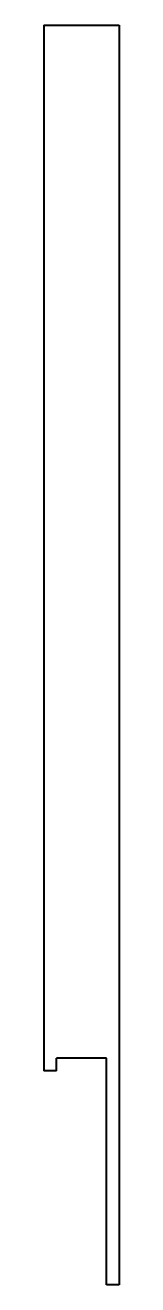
# Model space of a CAD drawing. Header units: inches. Extents: x 0 to 0.8, y 0 to 12.5.
import ezdxf

# ---------------------------------------------------------------- set-up
doc = ezdxf.new("R2010")
doc.units = ezdxf.units.IN
doc.header["$MEASUREMENT"] = 0
doc.layers.add('Visible', color=7, linetype='Continuous', lineweight=40)

msp = doc.modelspace()

# ---------------------------------------------------------------- linework, layer by layer
at = {"layer": 'Visible'}
for p, q in [((0, 12.5), (0.75, 12.5)), ((0, 12.5), (0, 2.125)), ((0.75, 12.5), (0.75, 0)), ((0.125, 2.125), (0.125, 2.25)), ((0.625, 2.25), (0.125, 2.25)), ((0.625, 0), (0.625, 2.25)), ((0.125, 2.125), (0, 2.125)), ((0.75, 0), (0.625, 0))]:
    msp.add_line(p, q, dxfattribs=at)

doc.saveas('drawing.dxf')
